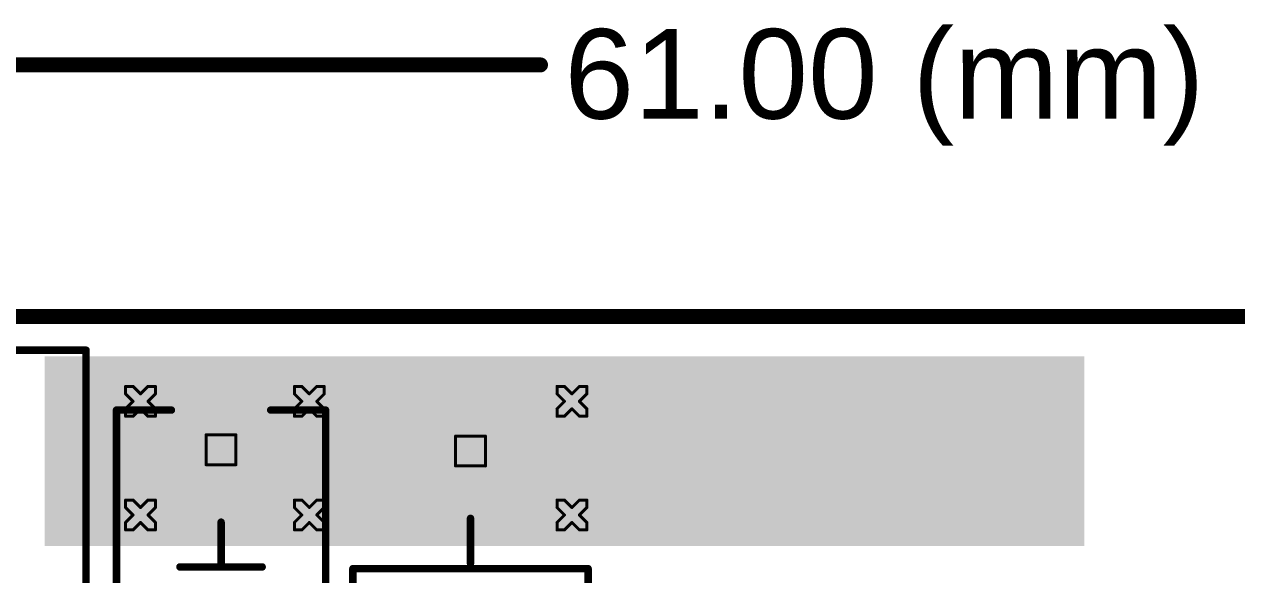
# Model space of a CAD drawing. Header units: inches. Extents: x 0 to 282, y 0 to 91.
# Drawn here: x 14.18 to 34.8, y 32.61 to 41.97 of the extents above; entities that cross this region are included whole.
import ezdxf

# ---------------------------------------------------------------- set-up
doc = ezdxf.new("R2010")
doc.units = ezdxf.units.IN
for name, color, linetype in [('Board Outline', 216, 'Continuous'), ('Bottom Layer', 5, 'Continuous'), ('Bottom Solder', 6, 'Continuous'), ('Dimension', 6, 'Continuous'), ('Drill Drawing', 1, 'Continuous'), ('Multi-Layer', 9, 'Continuous'), ('Pad Holes', 156, 'Continuous'), ('Top Layer', 1, 'Continuous'), ('Top Overlay', 2, 'Continuous'), ('Top Solder', 216, 'Continuous'), ('Via Holes', 16, 'Continuous')]:
    doc.layers.add(name, color=color, linetype=linetype)
doc.styles.add('Arial', font='', dxfattribs={"height": 0.2})
doc.styles.get('Arial').set_extended_font_data('Arial')

# ---------------------------------------------------------------- blocks, each defined once
blk = doc.blocks.new('MFR2WSJT_73_39R_2')
at = {"layer": 'Bottom Layer'}
h = blk.add_hatch(color=5, dxfattribs=at)
edge = h.paths.add_edge_path()
edge.add_arc((-7.75, 0), 0.9, 0, 360)
h = blk.add_hatch(color=5, dxfattribs=at)
edge = h.paths.add_edge_path()
edge.add_arc((7.75, 0), 0.9, 0, 360)
at = {"layer": 'Bottom Solder'}
h = blk.add_hatch(color=6, dxfattribs=at)
edge = h.paths.add_edge_path()
edge.add_arc((-7.75, 0), 0.951, 0, 360)
h = blk.add_hatch(color=6, dxfattribs=at)
edge = h.paths.add_edge_path()
edge.add_arc((7.75, 0), 0.951, 0, 360)
at = {"layer": 'Multi-Layer'}
h = blk.add_hatch(color=9, dxfattribs=at)
edge = h.paths.add_edge_path()
edge.add_arc((-7.75, 0), 0.9, 0, 360)
h = blk.add_hatch(color=9, dxfattribs=at)
edge = h.paths.add_edge_path()
edge.add_arc((7.75, 0), 0.9, 0, 360)
at = {"layer": 'Pad Holes'}
h = blk.add_hatch(color=7, dxfattribs=at)
edge = h.paths.add_edge_path()
edge.add_arc((-7.75, 0), 0.5, 0, 360)
h = blk.add_hatch(color=7, dxfattribs=at)
edge = h.paths.add_edge_path()
edge.add_arc((7.75, 0), 0.5, 0, 360)
at = {"layer": 'Top Layer'}
h = blk.add_hatch(color=1, dxfattribs=at)
edge = h.paths.add_edge_path()
edge.add_arc((-7.75, 0), 0.9, 0, 360)
h = blk.add_hatch(color=1, dxfattribs=at)
edge = h.paths.add_edge_path()
edge.add_arc((7.75, 0), 0.9, 0, 360)
at = {"layer": 'Top Solder'}
h = blk.add_hatch(color=216, dxfattribs=at)
edge = h.paths.add_edge_path()
edge.add_arc((-7.75, 0), 0.951, 0, 360)
h = blk.add_hatch(color=216, dxfattribs=at)
edge = h.paths.add_edge_path()
edge.add_arc((7.75, 0), 0.951, 0, 360)
at = {"layer": 'Top Overlay', "const_width": 0.127}
for points in [[(-5.75, -2), (-5.75, 2)], [(5.75, 2), (-5.75, 2)], [(5.75, -2), (5.75, 2)], [(-5.843, 0), (-6.605, 0)], [(6.603, 0), (5.841, 0)], [(5.75, -2), (-5.75, -2)]]:
    blk.add_lwpolyline(points, dxfattribs=at)
at = {"layer": 'Top Overlay', "const_width": 0.0635}
for points in [[(-5.782, 2, 1), (-5.718, 2, 1)], [(-5.782, 2, 1), (-5.718, 2, 1)], [(5.718, 2, 1), (5.782, 2, 1)], [(5.718, 2, 1), (5.782, 2, 1)], [(-6.637, 0, 1), (-6.573, 0, 1)], [(-5.875, 0, 1), (-5.811, 0, 1)], [(5.809, 0, 1), (5.873, 0, 1)], [(6.571, 0, 1), (6.635, 0, 1)], [(-5.782, -2, 1), (-5.718, -2, 1)], [(-5.782, -2, 1), (-5.718, -2, 1)], [(5.718, -2, 1), (5.782, -2, 1)], [(5.718, -2, 1), (5.782, -2, 1)]]:
    blk.add_lwpolyline(points, format="xyb", close=True, dxfattribs=at)
blk = doc.blocks.new('KP103J2G0501_3')
at = {"layer": 'Bottom Layer'}
h = blk.add_hatch(color=5, dxfattribs=at)
edge = h.paths.add_edge_path()
edge.add_arc((-2.5, 0), 0.9, 0, 360)
h = blk.add_hatch(color=5, dxfattribs=at)
edge = h.paths.add_edge_path()
edge.add_arc((2.5, 0), 0.9, 0, 360)
at = {"layer": 'Bottom Solder'}
h = blk.add_hatch(color=6, dxfattribs=at)
edge = h.paths.add_edge_path()
edge.add_arc((-2.5, 0), 0.95, 0, 360)
h = blk.add_hatch(color=6, dxfattribs=at)
edge = h.paths.add_edge_path()
edge.add_arc((2.5, 0), 0.95, 0, 360)
at = {"layer": 'Multi-Layer'}
h = blk.add_hatch(color=9, dxfattribs=at)
edge = h.paths.add_edge_path()
edge.add_arc((-2.5, 0), 0.9, 0, 360)
h = blk.add_hatch(color=9, dxfattribs=at)
edge = h.paths.add_edge_path()
edge.add_arc((2.5, 0), 0.9, 0, 360)
at = {"layer": 'Pad Holes'}
h = blk.add_hatch(color=7, dxfattribs=at)
edge = h.paths.add_edge_path()
edge.add_arc((-2.5, 0), 0.5, 0, 360)
h = blk.add_hatch(color=7, dxfattribs=at)
edge = h.paths.add_edge_path()
edge.add_arc((2.5, 0), 0.5, 0, 360)
at = {"layer": 'Top Layer'}
h = blk.add_hatch(color=1, dxfattribs=at)
edge = h.paths.add_edge_path()
edge.add_arc((-2.5, 0), 0.9, 0, 360)
h = blk.add_hatch(color=1, dxfattribs=at)
edge = h.paths.add_edge_path()
edge.add_arc((2.5, 0), 0.9, 0, 360)
at = {"layer": 'Top Solder'}
h = blk.add_hatch(color=216, dxfattribs=at)
edge = h.paths.add_edge_path()
edge.add_arc((-2.5, 0), 0.95, 0, 360)
h = blk.add_hatch(color=216, dxfattribs=at)
edge = h.paths.add_edge_path()
edge.add_arc((2.5, 0), 0.95, 0, 360)
at = {"layer": 'Top Overlay', "const_width": 0.127}
for points in [[(-3.175, 1.778), (-3.175, 0.844)], [(-3.175, 1.778), (3.175, 1.778)], [(3.175, 1.778), (3.175, 0.844)], [(-0.508, 0.699), (-0.508, -0.699)], [(0.508, 0.699), (0.508, -0.699)], [(-1.27, -0.001), (-0.508, -0.001)], [(0.508, -0.001), (1.27, -0.001)], [(-3.175, -0.844), (-3.175, -1.778)], [(3.175, -0.844), (3.175, -1.778)], [(-3.175, -1.778), (3.175, -1.778)]]:
    blk.add_lwpolyline(points, dxfattribs=at)
at = {"layer": 'Top Overlay', "const_width": 0.0635}
for points in [[(-3.207, 1.778, 1), (-3.144, 1.778, 1)], [(-3.207, 1.778, 1), (-3.144, 1.778, 1)], [(3.143, 1.778, 1), (3.206, 1.778, 1)], [(3.143, 1.778, 1), (3.206, 1.778, 1)], [(-3.207, 0.844, 1), (-3.144, 0.844, 1)], [(3.143, 0.844, 1), (3.206, 0.844, 1)], [(-0.54, 0.699, 1), (-0.477, 0.699, 1)], [(0.476, 0.699, 1), (0.54, 0.699, 1)], [(-1.302, -0.001, 1), (-1.239, -0.001, 1)], [(-0.54, -0.001, 1), (-0.477, -0.001, 1)], [(0.476, -0.001, 1), (0.54, -0.001, 1)], [(1.238, -0.001, 1), (1.301, -0.001, 1)], [(-3.207, -0.844, 1), (-3.144, -0.844, 1)], [(-0.54, -0.699, 1), (-0.477, -0.699, 1)], [(0.476, -0.699, 1), (0.54, -0.699, 1)], [(3.143, -0.844, 1), (3.206, -0.844, 1)], [(-3.207, -1.778, 1), (-3.144, -1.778, 1)], [(-3.207, -1.778, 1), (-3.144, -1.778, 1)], [(3.143, -1.778, 1), (3.206, -1.778, 1)], [(3.143, -1.778, 1), (3.206, -1.778, 1)]]:
    blk.add_lwpolyline(points, format="xyb", close=True, dxfattribs=at)
blk = doc.blocks.new('DBT50G_7_62_2P_BK_P_10')
at = {"layer": 'Bottom Layer'}
blk.add_hatch(color=5, dxfattribs=at).paths.add_polyline_path([(-5.11, 1.3), (-2.51, 1.3), (-2.51, -1.3), (-5.11, -1.3)])
h = blk.add_hatch(color=5, dxfattribs=at)
edge = h.paths.add_edge_path()
edge.add_arc((3.81, 0), 1.3, 0, 360)
at = {"layer": 'Bottom Solder'}
blk.add_hatch(color=6, dxfattribs=at).paths.add_polyline_path([(-5.212, 1.402), (-2.408, 1.402), (-2.408, -1.402), (-5.212, -1.402)])
h = blk.add_hatch(color=6, dxfattribs=at)
edge = h.paths.add_edge_path()
edge.add_arc((3.81, 0), 1.402, 0, 360)
at = {"layer": 'Multi-Layer'}
blk.add_hatch(color=9, dxfattribs=at).paths.add_polyline_path([(-5.11, 1.3), (-2.51, 1.3), (-2.51, -1.3), (-5.11, -1.3)])
h = blk.add_hatch(color=9, dxfattribs=at)
edge = h.paths.add_edge_path()
edge.add_arc((3.81, 0), 1.3, 0, 360)
at = {"layer": 'Pad Holes'}
h = blk.add_hatch(color=7, dxfattribs=at)
edge = h.paths.add_edge_path()
edge.add_arc((-3.81, 0), 0.8, 0, 360)
h = blk.add_hatch(color=7, dxfattribs=at)
edge = h.paths.add_edge_path()
edge.add_arc((3.81, 0), 0.8, 0, 360)
at = {"layer": 'Top Layer'}
blk.add_hatch(color=1, dxfattribs=at).paths.add_polyline_path([(-5.11, 1.3), (-2.51, 1.3), (-2.51, -1.3), (-5.11, -1.3)])
h = blk.add_hatch(color=1, dxfattribs=at)
edge = h.paths.add_edge_path()
edge.add_arc((3.81, 0), 1.3, 0, 360)
at = {"layer": 'Top Solder'}
blk.add_hatch(color=216, dxfattribs=at).paths.add_polyline_path([(-5.212, 1.402), (-2.408, 1.402), (-2.408, -1.402), (-5.212, -1.402)])
h = blk.add_hatch(color=216, dxfattribs=at)
edge = h.paths.add_edge_path()
edge.add_arc((3.81, 0), 1.402, 0, 360)
at = {"layer": 'Top Overlay', "const_width": 0.127}
for points in [[(-8.22, -10.65), (-8.22, 4.55)], [(8.38, 4.55), (-8.22, 4.55)], [(-0.72, -10.65), (-0.72, 4.55)], [(0.73, 4.55), (-0.72, 4.55)], [(0.73, -10.65), (0.73, 4.55)], [(8.38, -10.65), (8.38, 4.55)], [(-4.816, -3.963), (-4.816, -1.55)], [(-3.8, -3.963), (-3.8, -1.55)], [(3.692, -3.942), (3.692, -1.529)], [(4.708, -3.942), (4.708, -1.529)], [(-4.816, -3.963), (-7.229, -3.963)], [(-1.387, -3.963), (-3.8, -3.963)], [(3.692, -3.942), (1.279, -3.942)], [(7.121, -3.942), (4.708, -3.942)], [(-4.816, -4.979), (-7.229, -4.979)], [(-4.816, -7.265), (-4.816, -4.979)], [(-3.8, -7.265), (-3.8, -4.852)], [(-1.387, -4.852), (-3.8, -4.852)], [(3.692, -4.958), (1.279, -4.958)], [(3.692, -7.244), (3.692, -4.958)], [(4.708, -7.244), (4.708, -4.831)], [(7.121, -4.831), (4.708, -4.831)], [(8.38, -10.65), (-8.22, -10.65)], [(0.73, -10.65), (-0.72, -10.65)]]:
    blk.add_lwpolyline(points, dxfattribs=at)
at = {"layer": 'Top Overlay'}
for points, const_width in [([(-8.252, 4.55, 1), (-8.188, 4.55, 1)], 0.0635), ([(-8.252, 4.55, 1), (-8.188, 4.55, 1)], 0.0635), ([(-0.752, 4.55, 1), (-0.688, 4.55, 1)], 0.0635), ([(-0.752, 4.55, 1), (-0.688, 4.55, 1)], 0.0635), ([(0.698, 4.55, 1), (0.762, 4.55, 1)], 0.0635), ([(0.698, 4.55, 1), (0.762, 4.55, 1)], 0.0635), ([(8.348, 4.55, 1), (8.412, 4.55, 1)], 0.0635), ([(8.348, 4.55, 1), (8.412, 4.55, 1)], 0.0635), ([(-1.327, -4.45, 1), (-7.273, -4.45, 1)], 0.127), ([(7.173, -4.45, 1), (1.227, -4.45, 1)], 0.127), ([(-4.848, -1.55, 1), (-4.784, -1.55, 1)], 0.0635), ([(-3.832, -1.55, 1), (-3.768, -1.55, 1)], 0.0635), ([(3.66, -1.529, 1), (3.724, -1.529, 1)], 0.0635), ([(4.676, -1.529, 1), (4.74, -1.529, 1)], 0.0635), ([(-7.261, -3.963, 1), (-7.197, -3.963, 1)], 0.0635), ([(-4.848, -3.963, 1), (-4.784, -3.963, 1)], 0.0635), ([(-4.848, -3.963, 1), (-4.784, -3.963, 1)], 0.0635), ([(-3.832, -3.963, 1), (-3.768, -3.963, 1)], 0.0635), ([(-3.832, -3.963, 1), (-3.768, -3.963, 1)], 0.0635), ([(-1.419, -3.963, 1), (-1.355, -3.963, 1)], 0.0635), ([(1.247, -3.942, 1), (1.311, -3.942, 1)], 0.0635), ([(3.66, -3.942, 1), (3.724, -3.942, 1)], 0.0635), ([(3.66, -3.942, 1), (3.724, -3.942, 1)], 0.0635), ([(4.676, -3.942, 1), (4.74, -3.942, 1)], 0.0635), ([(4.676, -3.942, 1), (4.74, -3.942, 1)], 0.0635), ([(7.089, -3.942, 1), (7.153, -3.942, 1)], 0.0635), ([(-7.305, -4.45, 1), (-7.241, -4.45, 1)], 0.0635), ([(-1.359, -4.45, 1), (-1.295, -4.45, 1)], 0.0635), ([(1.195, -4.45, 1), (1.259, -4.45, 1)], 0.0635), ([(7.141, -4.45, 1), (7.205, -4.45, 1)], 0.0635), ([(-7.261, -4.979, 1), (-7.197, -4.979, 1)], 0.0635), ([(-4.848, -4.979, 1), (-4.784, -4.979, 1)], 0.0635), ([(-4.848, -4.979, 1), (-4.784, -4.979, 1)], 0.0635), ([(-3.832, -4.852, 1), (-3.768, -4.852, 1)], 0.0635), ([(-3.832, -4.852, 1), (-3.768, -4.852, 1)], 0.0635), ([(-1.419, -4.852, 1), (-1.355, -4.852, 1)], 0.0635), ([(1.247, -4.958, 1), (1.311, -4.958, 1)], 0.0635), ([(3.66, -4.958, 1), (3.724, -4.958, 1)], 0.0635), ([(3.66, -4.958, 1), (3.724, -4.958, 1)], 0.0635), ([(4.676, -4.831, 1), (4.74, -4.831, 1)], 0.0635), ([(4.676, -4.831, 1), (4.74, -4.831, 1)], 0.0635), ([(7.089, -4.831, 1), (7.153, -4.831, 1)], 0.0635), ([(-4.848, -7.265, 1), (-4.784, -7.265, 1)], 0.0635), ([(-3.832, -7.265, 1), (-3.768, -7.265, 1)], 0.0635), ([(3.66, -7.244, 1), (3.724, -7.244, 1)], 0.0635), ([(4.676, -7.244, 1), (4.74, -7.244, 1)], 0.0635), ([(-8.252, -10.65, 1), (-8.188, -10.65, 1)], 0.0635), ([(-8.252, -10.65, 1), (-8.188, -10.65, 1)], 0.0635), ([(-0.752, -10.65, 1), (-0.688, -10.65, 1)], 0.0635), ([(-0.752, -10.65, 1), (-0.688, -10.65, 1)], 0.0635), ([(0.698, -10.65, 1), (0.762, -10.65, 1)], 0.0635), ([(0.698, -10.65, 1), (0.762, -10.65, 1)], 0.0635), ([(8.348, -10.65, 1), (8.412, -10.65, 1)], 0.0635), ([(8.348, -10.65, 1), (8.412, -10.65, 1)], 0.0635)]:
    blk.add_lwpolyline(points, format="xyb", close=True, dxfattribs=dict(at, const_width=const_width))

msp = doc.modelspace()

# ---------------------------------------------------------------- hatches: boundary and pattern name
at = {"layer": 'Bottom Layer'}
msp.add_hatch(color=5, dxfattribs=at).paths.add_polyline_path([(14.529, 33.096), (32.207, 33.096), (32.207, 36.322), (14.529, 36.322)])
h = msp.add_hatch(color=5, dxfattribs=at)
edge = h.paths.add_edge_path()
edge.add_arc((16.157, 35.556), 0.3, 0, 360)
h = msp.add_hatch(color=5, dxfattribs=at)
edge = h.paths.add_edge_path()
edge.add_arc((19.027, 35.556), 0.3, 0, 360)
h = msp.add_hatch(color=5, dxfattribs=at)
edge = h.paths.add_edge_path()
edge.add_arc((23.493, 35.556), 0.3, 0, 360)
h = msp.add_hatch(color=5, dxfattribs=at)
edge = h.paths.add_edge_path()
edge.add_arc((16.157, 33.624), 0.3, 0, 360)
h = msp.add_hatch(color=5, dxfattribs=at)
edge = h.paths.add_edge_path()
edge.add_arc((19.027, 33.624), 0.3, 0, 360)
h = msp.add_hatch(color=5, dxfattribs=at)
edge = h.paths.add_edge_path()
edge.add_arc((23.493, 33.624), 0.3, 0, 360)
at = {"layer": 'Bottom Solder'}
h = msp.add_hatch(color=6, dxfattribs=at)
edge = h.paths.add_edge_path()
edge.add_arc((16.157, 35.556), 0.402, 0, 360)
h = msp.add_hatch(color=6, dxfattribs=at)
edge = h.paths.add_edge_path()
edge.add_arc((19.027, 35.556), 0.402, 0, 360)
h = msp.add_hatch(color=6, dxfattribs=at)
edge = h.paths.add_edge_path()
edge.add_arc((23.493, 35.556), 0.402, 0, 360)
h = msp.add_hatch(color=6, dxfattribs=at)
edge = h.paths.add_edge_path()
edge.add_arc((16.157, 33.624), 0.402, 0, 360)
h = msp.add_hatch(color=6, dxfattribs=at)
edge = h.paths.add_edge_path()
edge.add_arc((19.027, 33.624), 0.402, 0, 360)
h = msp.add_hatch(color=6, dxfattribs=at)
edge = h.paths.add_edge_path()
edge.add_arc((23.493, 33.624), 0.402, 0, 360)
at = {"layer": 'Top Layer'}
msp.add_hatch(color=1, dxfattribs=at).paths.add_polyline_path([(14.529, 33.096), (32.207, 33.096), (32.207, 36.322), (14.529, 36.322)])
h = msp.add_hatch(color=1, dxfattribs=at)
edge = h.paths.add_edge_path()
edge.add_arc((16.157, 35.556), 0.3, 0, 360)
h = msp.add_hatch(color=1, dxfattribs=at)
edge = h.paths.add_edge_path()
edge.add_arc((19.027, 35.556), 0.3, 0, 360)
h = msp.add_hatch(color=1, dxfattribs=at)
edge = h.paths.add_edge_path()
edge.add_arc((23.493, 35.556), 0.3, 0, 360)
h = msp.add_hatch(color=1, dxfattribs=at)
edge = h.paths.add_edge_path()
edge.add_arc((16.157, 33.624), 0.3, 0, 360)
h = msp.add_hatch(color=1, dxfattribs=at)
edge = h.paths.add_edge_path()
edge.add_arc((19.027, 33.624), 0.3, 0, 360)
h = msp.add_hatch(color=1, dxfattribs=at)
edge = h.paths.add_edge_path()
edge.add_arc((23.493, 33.624), 0.3, 0, 360)
at = {"layer": 'Top Solder'}
h = msp.add_hatch(color=216, dxfattribs=at)
edge = h.paths.add_edge_path()
edge.add_arc((16.157, 35.556), 0.402, 0, 360)
h = msp.add_hatch(color=216, dxfattribs=at)
edge = h.paths.add_edge_path()
edge.add_arc((19.027, 35.556), 0.402, 0, 360)
h = msp.add_hatch(color=216, dxfattribs=at)
edge = h.paths.add_edge_path()
edge.add_arc((23.493, 35.556), 0.402, 0, 360)
h = msp.add_hatch(color=216, dxfattribs=at)
edge = h.paths.add_edge_path()
edge.add_arc((16.157, 33.624), 0.402, 0, 360)
h = msp.add_hatch(color=216, dxfattribs=at)
edge = h.paths.add_edge_path()
edge.add_arc((19.027, 33.624), 0.402, 0, 360)
h = msp.add_hatch(color=216, dxfattribs=at)
edge = h.paths.add_edge_path()
edge.add_arc((23.493, 33.624), 0.402, 0, 360)
at = {"layer": 'Via Holes'}
h = msp.add_hatch(color=7, dxfattribs=at)
edge = h.paths.add_edge_path()
edge.add_arc((16.157, 35.556), 0.15, 0, 360)
h = msp.add_hatch(color=7, dxfattribs=at)
edge = h.paths.add_edge_path()
edge.add_arc((19.027, 35.556), 0.15, 0, 360)
h = msp.add_hatch(color=7, dxfattribs=at)
edge = h.paths.add_edge_path()
edge.add_arc((23.493, 35.556), 0.15, 0, 360)
h = msp.add_hatch(color=7, dxfattribs=at)
edge = h.paths.add_edge_path()
edge.add_arc((16.157, 33.624), 0.15, 0, 360)
h = msp.add_hatch(color=7, dxfattribs=at)
edge = h.paths.add_edge_path()
edge.add_arc((19.027, 33.624), 0.15, 0, 360)
h = msp.add_hatch(color=7, dxfattribs=at)
edge = h.paths.add_edge_path()
edge.add_arc((23.493, 33.624), 0.15, 0, 360)

# ---------------------------------------------------------------- linework, layer by layer
at = {"layer": 'Board Outline', "const_width": 0.254}
msp.add_lwpolyline([(0, 37), (61, 37)], dxfattribs=at)
at = {"layer": 'Dimension', "const_width": 0.254}
msp.add_lwpolyline([(0, 41.275), (22.958, 41.275)], dxfattribs=at)
at = {"layer": 'Dimension', "const_width": 0.127}
msp.add_lwpolyline([(22.895, 41.275, 1), (23.022, 41.275, 1)], format="xyb", close=True, dxfattribs=at)
at = {"layer": 'Drill Drawing', "const_width": 0.0508}
for points in [[(15.903, 35.683), (15.903, 35.81)], [(15.903, 35.81), (16.03, 35.81)], [(15.903, 35.683), (16.03, 35.556)], [(16.03, 35.81), (16.157, 35.683)], [(16.157, 35.683), (16.284, 35.81)], [(16.284, 35.81), (16.411, 35.81)], [(16.284, 35.556), (16.411, 35.683)], [(16.411, 35.683), (16.411, 35.81)], [(18.773, 35.683), (18.773, 35.81)], [(18.773, 35.81), (18.9, 35.81)], [(18.773, 35.683), (18.9, 35.556)], [(18.9, 35.81), (19.027, 35.683)], [(19.027, 35.683), (19.154, 35.81)], [(19.154, 35.81), (19.281, 35.81)], [(19.154, 35.556), (19.281, 35.683)], [(19.281, 35.683), (19.281, 35.81)], [(23.239, 35.683), (23.239, 35.81)], [(23.239, 35.81), (23.366, 35.81)], [(23.239, 35.683), (23.366, 35.556)], [(23.366, 35.81), (23.493, 35.683)], [(23.493, 35.683), (23.62, 35.81)], [(23.62, 35.81), (23.747, 35.81)], [(23.62, 35.556), (23.747, 35.683)], [(23.747, 35.683), (23.747, 35.81)], [(15.903, 35.429), (16.03, 35.556)], [(16.284, 35.556), (16.411, 35.429)], [(18.773, 35.429), (18.9, 35.556)], [(19.154, 35.556), (19.281, 35.429)], [(23.239, 35.429), (23.366, 35.556)], [(23.62, 35.556), (23.747, 35.429)], [(15.903, 35.302), (15.903, 35.429)], [(15.903, 35.302), (16.03, 35.302)], [(16.03, 35.302), (16.157, 35.429)], [(16.157, 35.429), (16.284, 35.302)], [(16.284, 35.302), (16.411, 35.302)], [(16.411, 35.302), (16.411, 35.429)], [(18.773, 35.302), (18.773, 35.429)], [(18.773, 35.302), (18.9, 35.302)], [(18.9, 35.302), (19.027, 35.429)], [(19.027, 35.429), (19.154, 35.302)], [(19.154, 35.302), (19.281, 35.302)], [(19.281, 35.302), (19.281, 35.429)], [(23.239, 35.302), (23.239, 35.429)], [(23.239, 35.302), (23.366, 35.302)], [(23.366, 35.302), (23.493, 35.429)], [(23.493, 35.429), (23.62, 35.302)], [(23.62, 35.302), (23.747, 35.302)], [(23.747, 35.302), (23.747, 35.429)], [(17.272, 34.987), (17.78, 34.987)], [(17.272, 34.479), (17.272, 34.987)], [(17.78, 34.479), (17.78, 34.987)], [(21.514, 34.965), (22.022, 34.965)], [(21.514, 34.457), (21.514, 34.965)], [(22.022, 34.457), (22.022, 34.965)], [(17.272, 34.479), (17.78, 34.479)], [(21.514, 34.457), (22.022, 34.457)], [(15.903, 33.751), (15.903, 33.878)], [(15.903, 33.878), (16.03, 33.878)], [(16.03, 33.878), (16.157, 33.751)], [(16.157, 33.751), (16.284, 33.878)], [(16.284, 33.878), (16.411, 33.878)], [(16.411, 33.751), (16.411, 33.878)], [(18.773, 33.751), (18.773, 33.878)], [(18.773, 33.878), (18.9, 33.878)], [(18.9, 33.878), (19.027, 33.751)], [(19.027, 33.751), (19.154, 33.878)], [(19.154, 33.878), (19.281, 33.878)], [(19.281, 33.751), (19.281, 33.878)], [(23.239, 33.751), (23.239, 33.878)], [(23.239, 33.878), (23.366, 33.878)], [(23.366, 33.878), (23.493, 33.751)], [(23.493, 33.751), (23.62, 33.878)], [(23.62, 33.878), (23.747, 33.878)], [(23.747, 33.751), (23.747, 33.878)], [(15.903, 33.751), (16.03, 33.624)], [(15.903, 33.497), (16.03, 33.624)], [(16.284, 33.624), (16.411, 33.751)], [(16.284, 33.624), (16.411, 33.497)], [(18.773, 33.751), (18.9, 33.624)], [(18.773, 33.497), (18.9, 33.624)], [(19.154, 33.624), (19.281, 33.751)], [(19.154, 33.624), (19.281, 33.497)], [(23.239, 33.751), (23.366, 33.624)], [(23.239, 33.497), (23.366, 33.624)], [(23.62, 33.624), (23.747, 33.751)], [(23.62, 33.624), (23.747, 33.497)], [(15.903, 33.37), (15.903, 33.497)], [(16.03, 33.37), (16.157, 33.497)], [(16.157, 33.497), (16.284, 33.37)], [(16.411, 33.37), (16.411, 33.497)], [(18.773, 33.37), (18.773, 33.497)], [(18.9, 33.37), (19.027, 33.497)], [(19.027, 33.497), (19.154, 33.37)], [(19.281, 33.37), (19.281, 33.497)], [(23.239, 33.37), (23.239, 33.497)], [(23.366, 33.37), (23.493, 33.497)], [(23.493, 33.497), (23.62, 33.37)], [(23.747, 33.37), (23.747, 33.497)], [(15.903, 33.37), (16.03, 33.37)], [(16.284, 33.37), (16.411, 33.37)], [(18.773, 33.37), (18.9, 33.37)], [(19.154, 33.37), (19.281, 33.37)], [(23.239, 33.37), (23.366, 33.37)], [(23.62, 33.37), (23.747, 33.37)]]:
    msp.add_lwpolyline(points, dxfattribs=at)
at = {"layer": 'Drill Drawing', "const_width": 0.0254}
for points in [[(15.89, 35.81, 1), (15.915, 35.81, 1)], [(15.89, 35.81, 1), (15.915, 35.81, 1)], [(15.89, 35.683, 1), (15.915, 35.683, 1)], [(15.89, 35.683, 1), (15.915, 35.683, 1)], [(16.017, 35.81, 1), (16.042, 35.81, 1)], [(16.017, 35.81, 1), (16.042, 35.81, 1)], [(16.144, 35.683, 1), (16.169, 35.683, 1)], [(16.144, 35.683, 1), (16.169, 35.683, 1)], [(16.271, 35.81, 1), (16.296, 35.81, 1)], [(16.271, 35.81, 1), (16.296, 35.81, 1)], [(16.398, 35.81, 1), (16.423, 35.81, 1)], [(16.398, 35.81, 1), (16.423, 35.81, 1)], [(16.398, 35.683, 1), (16.423, 35.683, 1)], [(16.398, 35.683, 1), (16.423, 35.683, 1)], [(18.76, 35.81, 1), (18.785, 35.81, 1)], [(18.76, 35.81, 1), (18.785, 35.81, 1)], [(18.76, 35.683, 1), (18.785, 35.683, 1)], [(18.76, 35.683, 1), (18.785, 35.683, 1)], [(18.887, 35.81, 1), (18.912, 35.81, 1)], [(18.887, 35.81, 1), (18.912, 35.81, 1)], [(19.014, 35.683, 1), (19.039, 35.683, 1)], [(19.014, 35.683, 1), (19.039, 35.683, 1)], [(19.141, 35.81, 1), (19.166, 35.81, 1)], [(19.141, 35.81, 1), (19.166, 35.81, 1)], [(19.268, 35.81, 1), (19.293, 35.81, 1)], [(19.268, 35.81, 1), (19.293, 35.81, 1)], [(19.268, 35.683, 1), (19.293, 35.683, 1)], [(19.268, 35.683, 1), (19.293, 35.683, 1)], [(23.226, 35.81, 1), (23.252, 35.81, 1)], [(23.226, 35.81, 1), (23.252, 35.81, 1)], [(23.226, 35.683, 1), (23.252, 35.683, 1)], [(23.226, 35.683, 1), (23.252, 35.683, 1)], [(23.353, 35.81, 1), (23.379, 35.81, 1)], [(23.353, 35.81, 1), (23.379, 35.81, 1)], [(23.48, 35.683, 1), (23.506, 35.683, 1)], [(23.48, 35.683, 1), (23.506, 35.683, 1)], [(23.607, 35.81, 1), (23.633, 35.81, 1)], [(23.607, 35.81, 1), (23.633, 35.81, 1)], [(23.734, 35.81, 1), (23.76, 35.81, 1)], [(23.734, 35.81, 1), (23.76, 35.81, 1)], [(23.734, 35.683, 1), (23.76, 35.683, 1)], [(23.734, 35.683, 1), (23.76, 35.683, 1)], [(16.017, 35.556, 1), (16.042, 35.556, 1)], [(16.017, 35.556, 1), (16.042, 35.556, 1)], [(16.271, 35.556, 1), (16.296, 35.556, 1)], [(16.271, 35.556, 1), (16.296, 35.556, 1)], [(18.887, 35.556, 1), (18.912, 35.556, 1)], [(18.887, 35.556, 1), (18.912, 35.556, 1)], [(19.141, 35.556, 1), (19.166, 35.556, 1)], [(19.141, 35.556, 1), (19.166, 35.556, 1)], [(23.353, 35.556, 1), (23.379, 35.556, 1)], [(23.353, 35.556, 1), (23.379, 35.556, 1)], [(23.607, 35.556, 1), (23.633, 35.556, 1)], [(23.607, 35.556, 1), (23.633, 35.556, 1)], [(15.89, 35.429, 1), (15.915, 35.429, 1)], [(15.89, 35.429, 1), (15.915, 35.429, 1)], [(15.89, 35.302, 1), (15.915, 35.302, 1)], [(15.89, 35.302, 1), (15.915, 35.302, 1)], [(16.017, 35.302, 1), (16.042, 35.302, 1)], [(16.017, 35.302, 1), (16.042, 35.302, 1)], [(16.144, 35.429, 1), (16.169, 35.429, 1)], [(16.144, 35.429, 1), (16.169, 35.429, 1)], [(16.271, 35.302, 1), (16.296, 35.302, 1)], [(16.271, 35.302, 1), (16.296, 35.302, 1)], [(16.398, 35.429, 1), (16.423, 35.429, 1)], [(16.398, 35.429, 1), (16.423, 35.429, 1)], [(16.398, 35.302, 1), (16.423, 35.302, 1)], [(16.398, 35.302, 1), (16.423, 35.302, 1)], [(18.76, 35.429, 1), (18.785, 35.429, 1)], [(18.76, 35.429, 1), (18.785, 35.429, 1)], [(18.76, 35.302, 1), (18.785, 35.302, 1)], [(18.76, 35.302, 1), (18.785, 35.302, 1)], [(18.887, 35.302, 1), (18.912, 35.302, 1)], [(18.887, 35.302, 1), (18.912, 35.302, 1)], [(19.014, 35.429, 1), (19.039, 35.429, 1)], [(19.014, 35.429, 1), (19.039, 35.429, 1)], [(19.141, 35.302, 1), (19.166, 35.302, 1)], [(19.141, 35.302, 1), (19.166, 35.302, 1)], [(19.268, 35.429, 1), (19.293, 35.429, 1)], [(19.268, 35.429, 1), (19.293, 35.429, 1)], [(19.268, 35.302, 1), (19.293, 35.302, 1)], [(19.268, 35.302, 1), (19.293, 35.302, 1)], [(23.226, 35.429, 1), (23.252, 35.429, 1)], [(23.226, 35.429, 1), (23.252, 35.429, 1)], [(23.226, 35.302, 1), (23.252, 35.302, 1)], [(23.226, 35.302, 1), (23.252, 35.302, 1)], [(23.353, 35.302, 1), (23.379, 35.302, 1)], [(23.353, 35.302, 1), (23.379, 35.302, 1)], [(23.48, 35.429, 1), (23.506, 35.429, 1)], [(23.48, 35.429, 1), (23.506, 35.429, 1)], [(23.607, 35.302, 1), (23.633, 35.302, 1)], [(23.607, 35.302, 1), (23.633, 35.302, 1)], [(23.734, 35.429, 1), (23.76, 35.429, 1)], [(23.734, 35.429, 1), (23.76, 35.429, 1)], [(23.734, 35.302, 1), (23.76, 35.302, 1)], [(23.734, 35.302, 1), (23.76, 35.302, 1)], [(17.259, 34.987, 1), (17.285, 34.987, 1)], [(17.259, 34.987, 1), (17.285, 34.987, 1)], [(17.767, 34.987, 1), (17.793, 34.987, 1)], [(17.767, 34.987, 1), (17.793, 34.987, 1)], [(21.501, 34.965, 1), (21.526, 34.965, 1)], [(21.501, 34.965, 1), (21.526, 34.965, 1)], [(22.009, 34.965, 1), (22.035, 34.965, 1)], [(22.009, 34.965, 1), (22.035, 34.965, 1)], [(17.259, 34.479, 1), (17.285, 34.479, 1)], [(17.259, 34.479, 1), (17.285, 34.479, 1)], [(17.767, 34.479, 1), (17.793, 34.479, 1)], [(17.767, 34.479, 1), (17.793, 34.479, 1)], [(21.501, 34.457, 1), (21.526, 34.457, 1)], [(21.501, 34.457, 1), (21.526, 34.457, 1)], [(22.009, 34.457, 1), (22.035, 34.457, 1)], [(22.009, 34.457, 1), (22.035, 34.457, 1)], [(15.89, 33.878, 1), (15.915, 33.878, 1)], [(15.89, 33.878, 1), (15.915, 33.878, 1)], [(16.017, 33.878, 1), (16.042, 33.878, 1)], [(16.017, 33.878, 1), (16.042, 33.878, 1)], [(16.271, 33.878, 1), (16.296, 33.878, 1)], [(16.271, 33.878, 1), (16.296, 33.878, 1)], [(16.398, 33.878, 1), (16.423, 33.878, 1)], [(16.398, 33.878, 1), (16.423, 33.878, 1)], [(18.76, 33.878, 1), (18.785, 33.878, 1)], [(18.76, 33.878, 1), (18.785, 33.878, 1)], [(18.887, 33.878, 1), (18.912, 33.878, 1)], [(18.887, 33.878, 1), (18.912, 33.878, 1)], [(19.141, 33.878, 1), (19.166, 33.878, 1)], [(19.141, 33.878, 1), (19.166, 33.878, 1)], [(19.268, 33.878, 1), (19.293, 33.878, 1)], [(19.268, 33.878, 1), (19.293, 33.878, 1)], [(23.226, 33.878, 1), (23.252, 33.878, 1)], [(23.226, 33.878, 1), (23.252, 33.878, 1)], [(23.353, 33.878, 1), (23.379, 33.878, 1)], [(23.353, 33.878, 1), (23.379, 33.878, 1)], [(23.607, 33.878, 1), (23.633, 33.878, 1)], [(23.607, 33.878, 1), (23.633, 33.878, 1)], [(23.734, 33.878, 1), (23.76, 33.878, 1)], [(23.734, 33.878, 1), (23.76, 33.878, 1)], [(15.89, 33.751, 1), (15.915, 33.751, 1)], [(15.89, 33.751, 1), (15.915, 33.751, 1)], [(16.017, 33.624, 1), (16.042, 33.624, 1)], [(16.017, 33.624, 1), (16.042, 33.624, 1)], [(16.144, 33.751, 1), (16.169, 33.751, 1)], [(16.144, 33.751, 1), (16.169, 33.751, 1)], [(16.271, 33.624, 1), (16.296, 33.624, 1)], [(16.271, 33.624, 1), (16.296, 33.624, 1)], [(16.398, 33.751, 1), (16.423, 33.751, 1)], [(16.398, 33.751, 1), (16.423, 33.751, 1)], [(18.76, 33.751, 1), (18.785, 33.751, 1)], [(18.76, 33.751, 1), (18.785, 33.751, 1)], [(18.887, 33.624, 1), (18.912, 33.624, 1)], [(18.887, 33.624, 1), (18.912, 33.624, 1)], [(19.014, 33.751, 1), (19.039, 33.751, 1)], [(19.014, 33.751, 1), (19.039, 33.751, 1)], [(19.141, 33.624, 1), (19.166, 33.624, 1)], [(19.141, 33.624, 1), (19.166, 33.624, 1)], [(19.268, 33.751, 1), (19.293, 33.751, 1)], [(19.268, 33.751, 1), (19.293, 33.751, 1)], [(23.226, 33.751, 1), (23.252, 33.751, 1)], [(23.226, 33.751, 1), (23.252, 33.751, 1)], [(23.353, 33.624, 1), (23.379, 33.624, 1)], [(23.353, 33.624, 1), (23.379, 33.624, 1)], [(23.48, 33.751, 1), (23.506, 33.751, 1)], [(23.48, 33.751, 1), (23.506, 33.751, 1)], [(23.607, 33.624, 1), (23.633, 33.624, 1)], [(23.607, 33.624, 1), (23.633, 33.624, 1)], [(23.734, 33.751, 1), (23.76, 33.751, 1)], [(23.734, 33.751, 1), (23.76, 33.751, 1)], [(15.89, 33.497, 1), (15.915, 33.497, 1)], [(15.89, 33.497, 1), (15.915, 33.497, 1)], [(16.144, 33.497, 1), (16.169, 33.497, 1)], [(16.144, 33.497, 1), (16.169, 33.497, 1)], [(16.398, 33.497, 1), (16.423, 33.497, 1)], [(16.398, 33.497, 1), (16.423, 33.497, 1)], [(18.76, 33.497, 1), (18.785, 33.497, 1)], [(18.76, 33.497, 1), (18.785, 33.497, 1)], [(19.014, 33.497, 1), (19.039, 33.497, 1)], [(19.014, 33.497, 1), (19.039, 33.497, 1)], [(19.268, 33.497, 1), (19.293, 33.497, 1)], [(19.268, 33.497, 1), (19.293, 33.497, 1)], [(23.226, 33.497, 1), (23.252, 33.497, 1)], [(23.226, 33.497, 1), (23.252, 33.497, 1)], [(23.48, 33.497, 1), (23.506, 33.497, 1)], [(23.48, 33.497, 1), (23.506, 33.497, 1)], [(23.734, 33.497, 1), (23.76, 33.497, 1)], [(23.734, 33.497, 1), (23.76, 33.497, 1)], [(15.89, 33.37, 1), (15.915, 33.37, 1)], [(15.89, 33.37, 1), (15.915, 33.37, 1)], [(16.017, 33.37, 1), (16.042, 33.37, 1)], [(16.017, 33.37, 1), (16.042, 33.37, 1)], [(16.271, 33.37, 1), (16.296, 33.37, 1)], [(16.271, 33.37, 1), (16.296, 33.37, 1)], [(16.398, 33.37, 1), (16.423, 33.37, 1)], [(16.398, 33.37, 1), (16.423, 33.37, 1)], [(18.76, 33.37, 1), (18.785, 33.37, 1)], [(18.76, 33.37, 1), (18.785, 33.37, 1)], [(18.887, 33.37, 1), (18.912, 33.37, 1)], [(18.887, 33.37, 1), (18.912, 33.37, 1)], [(19.141, 33.37, 1), (19.166, 33.37, 1)], [(19.141, 33.37, 1), (19.166, 33.37, 1)], [(19.268, 33.37, 1), (19.293, 33.37, 1)], [(19.268, 33.37, 1), (19.293, 33.37, 1)], [(23.226, 33.37, 1), (23.252, 33.37, 1)], [(23.226, 33.37, 1), (23.252, 33.37, 1)], [(23.353, 33.37, 1), (23.379, 33.37, 1)], [(23.353, 33.37, 1), (23.379, 33.37, 1)], [(23.607, 33.37, 1), (23.633, 33.37, 1)], [(23.607, 33.37, 1), (23.633, 33.37, 1)], [(23.734, 33.37, 1), (23.76, 33.37, 1)], [(23.734, 33.37, 1), (23.76, 33.37, 1)]]:
    msp.add_lwpolyline(points, format="xyb", close=True, dxfattribs=at)

# ---------------------------------------------------------------- block references
for name, p, rotation in [('DBT50G_7_62_2P_BK_P_10', (10.681, 28.205), 270), ('KP103J2G0501_3', (17.526, 32.233), 90), ('MFR2WSJT_73_39R_2', (21.768, 26.961), 270)]:
    msp.add_blockref(name, p, dxfattribs=dict(rotation=rotation))

# ---------------------------------------------------------------- texts
at = {"layer": 'Dimension', "style": 'Arial'}
msp.add_text('61.00 (mm)', height=1.524, dxfattribs=at).set_placement((23.365, 40.361))

doc.saveas('drawing.dxf')
